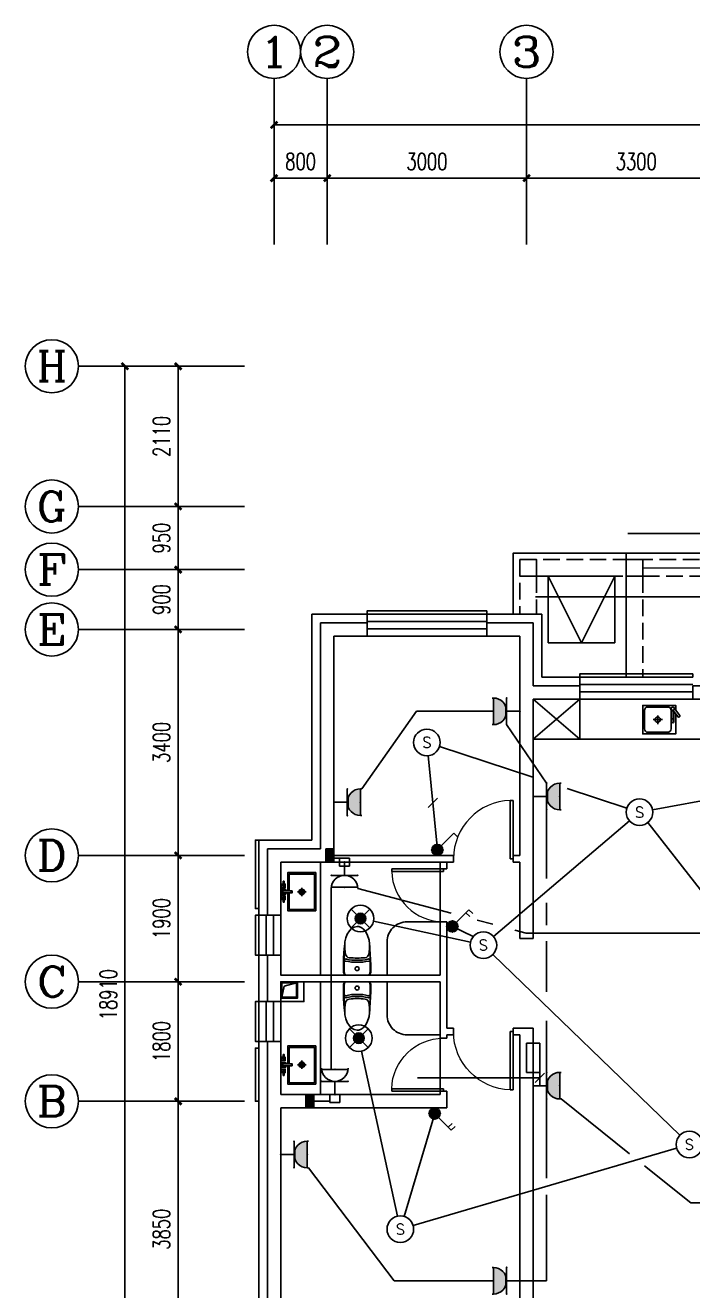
# Model space of a CAD drawing. Extents: x 4483434 to 4539506, y -104156 to -74067.
# Drawn here: x 4483434 to 4493478, y -93108 to -74067 of the extents above; entities that cross this region are included whole.
import ezdxf
from ezdxf.enums import TextEntityAlignment as Align

# ---------------------------------------------------------------- set-up
doc = ezdxf.new("R2010")
doc.units = 0
doc.header["$LTSCALE"] = 1000
doc.header["$MEASUREMENT"] = 0
doc.linetypes.add('DASH', pattern=[0.35, 0.25, -0.1])
for name, color, linetype in [('EQUIP-动力', 3, 'Continuous'), ('EQUIP-照明', 3, 'Continuous'), ('LAYER1', 4, 'Continuous'), ('LAYER2', 7, 'Continuous'), ('LVTRY', 7, 'Continuous'), ('SURFACE', 6, 'Continuous'), ('TEL_TEXT', 7, 'Continuous'), ('图层1', 7, 'Continuous'), ('图层7', 7, 'Continuous'), ('平面线脚剖', 31, 'Continuous'), ('看线', 140, 'Continuous')]:
    doc.layers.add(name, color=color, linetype=linetype)
doc.styles.add('_TCH_AXIS', font='COMPLEX', dxfattribs={"bigfont": 'GBCBIG'})
doc.styles.add('_TCH_DIM_T3', font='SIMPLEX', dxfattribs={"width": 0.705882, "bigfont": 'GBCBIG'})
doc.styles.add('_TEL_ATTDEF', font='simplex.shx', dxfattribs={"width": 0.8, "height": 3, "bigfont": 'hztxt.shx'})
doc.styles.add('_TEL_DIM', font='SIMPLEX', dxfattribs={"width": 0.8, "height": 3.5, "bigfont": 'HZTXT'})
doc.styles.get("Standard").update_dxf_attribs({"font": 'gbenor.shx', "bigfont": 'gbcbig.shx'})

# ---------------------------------------------------------------- blocks, each defined once
blk = doc.blocks.new('$equip$00001238')
for p, q in [((0.5, 0.5), (-0.5, 0.5)), ((0.497, 0.95), (-0.497, 0.95)), ((0, 0.5), (0, 0))]:
    blk.add_line(p, q)
blk.add_arc((0, 1), 0.5, 180, 0)
for p in [(-0.5, 0.5), (0, 0.95), (0.5, 0.5), (0, 0)]:
    blk.add_point(p)
at = {"flags": 9}
blk.add_attdef('A', (0, 0), '', height=0.00002, dxfattribs=at)
blk = doc.blocks.new('M')
at = {"layer": 'LAYER2', "color": 3}
for p, q in [((768307, 402424), (768307, 402544)), ((768307, 402544), (768457, 402544)), ((768457, 402544), (768457, 402424)), ((768457, 402424), (768307, 402424))]:
    blk.add_line(p, q, dxfattribs=at)
blk = doc.blocks.new('$equip$00001838')
blk.add_circle((0, 0), 0.5)
at = {"color": 7, "style": '_TEL_DIM'}
blk.add_attdef('$TEXT$', text='', height=0.4, dxfattribs=at).set_placement((0, 0), align=Align.MIDDLE_CENTER)
at = {"color": 7, "style": '_TEL_DIM', "flags": 1}
blk.add_attdef('A', text='', height=0.00002, dxfattribs=at).set_placement((0, 0), align=Align.MIDDLE_CENTER)
blk = doc.blocks.new('$equip$00001149')
for p, q in [((-0.354, 0.354), (0.354, -0.354)), ((0.354, 0.354), (-0.354, -0.354))]:
    blk.add_line(p, q)
for radius in [0.5, 0.2]:
    blk.add_circle((0, 0), radius)
for points in [[(-0.173, 0.1), (0.173, 0.1), (-0.2, 0), (0.2, 0)], [(-0.173, -0.1), (0.173, -0.1), (-0.2, 0), (0.2, 0)], [(-0.1, 0.173), (0.1, 0.173), (-0.173, 0.1), (0.173, 0.1)], [(0, 0.2), (0, 0.2), (-0.1, 0.173), (0.1, 0.173)], [(-0.1, -0.173), (0.1, -0.173), (-0.173, -0.1), (0.173, -0.1)], [(0, -0.2), (0, -0.2), (-0.1, -0.173), (0.1, -0.173)]]:
    blk.add_solid(points)
at = {"flags": 9}
blk.add_attdef('A', (0, 0), '', height=0.00002, dxfattribs=at)
blk = doc.blocks.new('$equip$00001962')
for p, q in [((0.147, 0.356), (0.625, 0.833)), ((0.625, 0.833), (0.766, 0.692))]:
    blk.add_line(p, q)
blk.add_circle((0, 0.208), 0.208)
for p in [(-0.208, 0.208), (0, 0.417), (0, 0), (0.208, 0.208)]:
    blk.add_point(p)
for points in [[(-0.18, 0.313), (0.18, 0.313), (-0.208, 0.208), (0.208, 0.208)], [(-0.18, 0.104), (0.18, 0.104), (-0.208, 0.208), (0.208, 0.208)], [(-0.104, 0.389), (0.104, 0.389), (-0.18, 0.313), (0.18, 0.313)], [(-0.104, 0.028), (0.104, 0.028), (-0.18, 0.104), (0.18, 0.104)], [(0, 0.417), (0, 0.417), (-0.104, 0.389), (0.104, 0.389)], [(0, 0), (0, 0), (-0.104, 0.028), (0.104, 0.028)]]:
    blk.add_solid(points)
at = {"layer": 'TEL_TEXT', "style": '_TEL_DIM', "flags": 1}
blk.add_attdef('A', text='', height=0.00002, dxfattribs=at).set_placement((0, 0), align=Align.MIDDLE_CENTER)
blk = doc.blocks.new('$equip$00001963')
for p, q in [((0.147, 0.356), (0.625, 0.833)), ((0.512, 0.72), (0.653, 0.579)), ((0.625, 0.833), (0.766, 0.692))]:
    blk.add_line(p, q)
blk.add_circle((0, 0.208), 0.208)
for p in [(-0.208, 0.208), (0, 0.417), (0, 0), (0.208, 0.208)]:
    blk.add_point(p)
for points in [[(-0.18, 0.313), (0.18, 0.313), (-0.208, 0.208), (0.208, 0.208)], [(-0.18, 0.104), (0.18, 0.104), (-0.208, 0.208), (0.208, 0.208)], [(-0.104, 0.389), (0.104, 0.389), (-0.18, 0.313), (0.18, 0.313)], [(-0.104, 0.028), (0.104, 0.028), (-0.18, 0.104), (0.18, 0.104)], [(0, 0.417), (0, 0.417), (-0.104, 0.389), (0.104, 0.389)], [(0, 0), (0, 0), (-0.104, 0.028), (0.104, 0.028)]]:
    blk.add_solid(points)
at = {"layer": 'TEL_TEXT', "style": '_TEL_DIM', "flags": 1}
blk.add_attdef('A', text='', height=0.00002, dxfattribs=at).set_placement((0, 0), align=Align.MIDDLE_CENTER)
blk = doc.blocks.new('$equip$00001237')
for p, q in [((-0.5, 1.05), (-0.5, 1)), ((-0.5, 1), (0.5, 1)), ((0.5, 1.05), (0.5, 1)), ((0.5, 0.5), (-0.5, 0.5)), ((0, 0.5), (0, 0))]:
    blk.add_line(p, q)
blk.add_arc((0, 1), 0.5, 180, 0)
for p in [(0, 1), (-0.5, 0.5), (0.5, 0.5), (0, 0)]:
    blk.add_point(p)
for points in [[(0.433, 0.75), (-0.433, 0.75), (0.5, 1), (-0.5, 1)], [(0.25, 0.567), (-0.25, 0.567), (0.433, 0.75), (-0.433, 0.75)], [(0, 0.5), (0, 0.5), (0.25, 0.567), (-0.25, 0.567)]]:
    blk.add_solid(points)
at = {"flags": 9}
blk.add_attdef('A', (0, 0), '', height=0.00002, dxfattribs=at)
blk = doc.blocks.new('jhgfjhj')
at = {"layer": '平面线脚剖'}
for points in [[(50, 8460), (0, 8460), (0, 7430), (50, 7430)], [(50, 5330), (0, 5330), (0, 4530), (50, 4530)]]:
    blk.add_lwpolyline(points, dxfattribs=at)
at = {"layer": '看线', "color": 11}
for points in [[(3480, 11860), (3480, 11910), (1680, 11910), (1680, 11860)], [(4880, 10910), (4880, 10960), (6580, 10960), (6580, 10910)], [(50, 7330), (0, 7330), (0, 6730), (50, 6730)], [(50, 6030), (0, 6030), (0, 5430), (50, 5430)]]:
    blk.add_lwpolyline(points, dxfattribs=at)
blk = doc.blocks.new('20190804-秦皇岛紫金湾$0$紫金湾户型平面08.02$0$厨房龙头')
for p, q in [((0, 25), (102, 106)), ((25, 0), (119, 75)), ((44, 15), (196, 15)), ((154, -15), (154, 15)), ((20, -15), (196, -15))]:
    blk.add_line(p, q)
blk.add_circle((0, 0), 25)
for centre, radius, start, end in [((110, 90), 17.8, 298.592, 118.592), ((196, 0), 15, 270, 90)]:
    blk.add_arc(centre, radius, start, end)
blk = doc.blocks.new('A$C743B0476')
for p, q in [((154, 215), (296, 215)), ((225, 149), (225, 275))]:
    blk.add_line(p, q)
blk.add_lwpolyline([(497, 353), (497, 430), (0, 430), (0, 0), (497, 0), (497, 296)])
blk.add_lwpolyline([(25, 355), (25, 75, 0.414214), (75, 25), (375, 25, 0.414214), (425, 75), (425, 355, 0.414214), (375, 405), (75, 405, 0.414214)], format="xyb", close=True)
blk.add_circle((225, 215), 40)
at = {"rotation": 270}
blk.add_blockref('20190804-秦皇岛紫金湾$0$紫金湾户型平面08.02$0$厨房龙头', (450, 380), dxfattribs=at)
blk = doc.blocks.new('20190804-秦皇岛紫金湾$0$紫金湾户型平面08.02$0$rhedjrjedj')
at = {"layer": 'LVTRY'}
for p, q in [((36817, 108684, 0), (36852, 108723, 0)), ((36852, 108723, 0), (36881, 108743, 0)), ((36881, 108743, 0), (36918, 108756, 0)), ((36918, 108756, 0), (36942, 108758, 0)), ((36942, 108758, 0), (36988, 108749, 0)), ((36988, 108749, 0), (37025, 108728, 0)), ((37025, 108728, 0), (37059, 108694, 0)), ((36755, 108497, 0), (36762, 108552, 0)), ((36762, 108552, 0), (36789, 108637, 0)), ((36789, 108637, 0), (36817, 108684, 0)), ((37059, 108694, 0), (37091, 108644, 0)), ((37091, 108644, 0), (37113, 108587, 0)), ((37113, 108587, 0), (37125, 108529, 0)), ((36736, 108183, 0), (36755, 108497, 0)), ((37125, 108529, 0), (37128, 108503, 0)), ((37128, 108503, 0), (37137, 108422, 0)), ((37137, 108422, 0), (37146, 108285, 0)), ((36738, 108066, 0), (36736, 108183, 0)), ((37148, 108175, 0), (37145, 108066, 0)), ((37146, 108285, 0), (37148, 108175, 0)), ((36751, 108039, 0), (36738, 108066, 0)), ((36778, 108028, 0), (36751, 108039, 0)), ((37105, 108028, 0), (36778, 108028, 0)), ((36778, 108028, 0), (36942, 108028, 0)), ((37105, 108028, 0), (36942, 108028, 0)), ((37133, 108039, 0), (37105, 108028, 0)), ((37145, 108066, 0), (37133, 108039, 0)), ((37145, 108066, 0), (37145, 108066, 0))]:
    blk.add_line(p, q, dxfattribs=at)
blk.add_circle((36942, 108124, 0), 29.6, dxfattribs=at)
for centre, radius, start, end in [((41058, 108225, 0), 4312, 176.3006, 182.4712), ((37855, 108497, 0), 1100, 179.6519, 188.297), ((36028, 108497, 0), 1100, 351.703, 0.3481), ((32825, 108225, 0), 4312, 357.5288, 3.6994), ((36763, 108221, 0), 18.2, 73.3813, 156.4724), ((36770, 108246, 0), 24.1, 62.2033, 161.9404), ((36826, 108349, 0), 60, 190.4701, 264.6079), ((36918, 108822, 0), 602, 255.6185, 272.2533), ((36918, 108802, 0), 552, 255.6185, 272.4575), ((36950, 109661, 0), 1378, 264.6079, 269.6591), ((36933, 109661, 0), 1378, 270.3409, 275.3921), ((36965, 108802, 0), 552, 267.5425, 284.3815), ((36965, 108822, 0), 602, 267.7467, 284.3815), ((37057, 108349, 0), 60, 275.3921, 349.5299), ((37114, 108246, 0), 24.1, 18.0596, 117.7967), ((37120, 108221, 0), 18.2, 23.5276, 106.6187)]:
    blk.add_arc(centre, radius, start, end, dxfattribs=at)
blk = doc.blocks.new('YQB08132737')
at = {"layer": 'LVTRY'}
for p, q in [((-67, 211), (59, 211)), ((-4, 147), (-4, 274))]:
    blk.add_line(p, q, dxfattribs=at)
for points in [[(13, 421), (288, 421), (288, 0), (-288, 0), (-288, 421), (-16, 421)], [(13, 400), (266, 400), (266, 21), (-266, 21), (-266, 400), (-16, 400)], [(13, 449), (31, 449), (31, 519), (-35, 519), (-35, 449), (-16, 449)], [(13, 454), (26, 454), (26, 513), (-30, 513), (-30, 454), (-16, 454)]]:
    blk.add_lwpolyline(points, dxfattribs=at)
for points in [[(-160, 490), (-87, 490), (-87, 477), (-160, 477)], [(-63, 510), (-63, 459), (-118, 459), (-118, 510)], [(13, 354), (13, 496), (-16, 496), (-16, 354)], [(60, 510), (60, 459), (114, 459), (114, 510)], [(156, 490), (84, 490), (84, 477), (156, 477)]]:
    blk.add_lwpolyline(points, close=True, dxfattribs=at)
for centre, radius in [((-94, 483, 0), 6.49), ((90, 483, 0), 6.49), ((-4, 211), 42.1), ((-4, 211), 23.7), ((-1, 367), 8.4)]:
    blk.add_circle(centre, radius, dxfattribs=at)
blk = doc.blocks.new('20190804-秦皇岛紫金湾$0$紫金湾户型平面08.02$0$A$C7AA55481')
for points in [[(0, 0), (0, 350), (300, 350), (300, 0)], [(0, 0), (0, 250), (250, 250), (250, 0)], [(15, 15), (15, 235), (235, 235), (235, 15)]]:
    blk.add_lwpolyline(points, close=True)
blk.add_lwpolyline([(235, 15), (68, 54), (15, 235)])
blk = doc.blocks.new('_ArchTick')
at = {"color": 0, "linetype": 'ByBlock', "const_width": 0.4}
blk.add_lwpolyline([(-0.5, -0.5), (0.5, 0.5)], dxfattribs=at)
blk = doc.blocks.new('$TCHSYS$WIN2D')
for p, q in [((-0.5, 0.5), (0.5, 0.5)), ((0.5, 0.167), (-0.5, 0.167)), ((0.5, -0.167), (-0.5, -0.167)), ((-0.5, -0.5), (0.5, -0.5))]:
    blk.add_line(p, q)
blk = doc.blocks.new('$TCHSYS$DOOR2D')
for p, q in [((0.45, 0.975), (0.5, 0.975)), ((0.45, 0), (0.45, 0.975)), ((0.5, 0), (0.5, 0.975)), ((0.5, 0), (0.45, 0))]:
    blk.add_line(p, q)
at = {"lineweight": 13}
blk.add_arc((0.475, 0), 0.975, 91.4693, 180, dxfattribs=at)
blk = doc.blocks.new('20190804-秦皇岛紫金湾$0$紫金湾户型平面08.02$0$$WINLIB2D$00000001')
at = {"color": 0}
for points in [[(-0.5, 0.5), (-0.5, -0.5)], [(-0.5, 0.5), (0.5, 0.5)], [(0.5, -0.5), (0.5, 0.5)], [(0.5, 0.167), (-0.5, 0.167)], [(0.5, -0.167), (-0.5, -0.167)], [(-0.5, -0.5), (0.5, -0.5)]]:
    blk.add_lwpolyline(points, dxfattribs=at)

msp = doc.modelspace()

# ---------------------------------------------------------------- hatches: boundary and pattern name
at = {"layer": '图层1'}
for points in [[(4488078, -86658), (4487958, -86658), (4487958, -86458), (4488078, -86458)], [(4487778, -90358), (4487658, -90358), (4487658, -90158), (4487778, -90158)]]:
    msp.add_hatch(color=7, dxfattribs=at).paths.add_polyline_path(points)

# ---------------------------------------------------------------- linework, layer by layer
at = {"color": 7}
for p, q in [((4487178, -77367), (4487178, -74867)), ((4487978, -77367), (4487978, -74867)), ((4490978, -77367), (4490978, -74867)), ((4487178, -77367), (4487178, -75317)), ((4487178, -75567), (4534378, -75567)), ((4487178, -77367), (4487178, -76117)), ((4487978, -77367), (4487978, -76117)), ((4487978, -77367), (4487978, -76117)), ((4490978, -77367), (4490978, -76117)), ((4490978, -77367), (4490978, -76117)), ((4487178, -76367), (4487978, -76367)), ((4487978, -76367), (4490978, -76367)), ((4490978, -76367), (4494278, -76367)), ((4486734, -79198), (4484234, -79198)), ((4486734, -79198), (4484684, -79198)), ((4484934, -98108), (4484934, -79198)), ((4486734, -79198), (4485484, -79198)), ((4485734, -81308), (4485734, -79198)), ((4486734, -81308), (4484234, -81308)), ((4486734, -81308), (4485484, -81308)), ((4486734, -81308), (4485484, -81308)), ((4485734, -82258), (4485734, -81308)), ((4492478, -83878), (4492478, -82008)), ((4486734, -82258), (4484234, -82258)), ((4486734, -82258), (4485484, -82258)), ((4486734, -82258), (4485484, -82258)), ((4485734, -83158), (4485734, -82258)), ((4486734, -83158), (4484234, -83158)), ((4486734, -83158), (4485484, -83158)), ((4486734, -83158), (4485484, -83158)), ((4485734, -86558), (4485734, -83158)), ((4488578, -83058), (4487878, -83058)), ((4487878, -83058), (4487878, -86458)), ((4488578, -83258), (4488578, -83058)), ((4491078, -83058), (4490378, -83058)), ((4490378, -83058), (4490378, -83258)), ((4491078, -83058), (4491078, -84008)), ((4488078, -83258), (4488578, -83258)), ((4488078, -83258), (4488078, -86558)), ((4490378, -83258), (4490878, -83258)), ((4490878, -83258), (4490878, -84108)), ((4490878, -84108), (4490878, -86558)), ((4491778, -84008), (4491078, -84008)), ((4491778, -84208), (4491778, -84008)), ((4494178, -84008), (4493478, -84008)), ((4493478, -84008), (4493478, -84208)), ((4491778, -84808), (4491078, -84208)), ((4491778, -84208), (4491078, -84808)), ((4491078, -84208), (4491078, -86558)), ((4491078, -84208), (4491778, -84208)), ((4491778, -84208), (4491778, -84808)), ((4493478, -84208), (4494278, -84208)), ((4486734, -86558), (4484234, -86558)), ((4486734, -86558), (4485484, -86558)), ((4486734, -86558), (4485484, -86558)), ((4485734, -88458), (4485734, -86558)), ((4487078, -86458), (4487878, -86458)), ((4487078, -86458), (4487078, -87458)), ((4489878, -86558), (4488078, -86558)), ((4489878, -86658), (4489878, -86558)), ((4490878, -86558), (4490778, -86558)), ((4490778, -86558), (4490778, -86658)), ((4491078, -86558), (4491078, -87808)), ((4487278, -86658), (4487978, -86658)), ((4487278, -87458), (4487278, -86658)), ((4487978, -86658), (4489878, -86658)), ((4489678, -86658), (4489678, -86758)), ((4489778, -86658), (4489678, -86658)), ((4489678, -86758), (4489678, -87558)), ((4489678, -86758), (4489778, -86758)), ((4489778, -86758), (4489778, -86658)), ((4490778, -86658), (4490878, -86658)), ((4490878, -86658), (4490878, -87808)), ((4487078, -87458), (4487278, -87458)), ((4489778, -87558), (4489678, -87558)), ((4489678, -87558), (4489678, -88358)), ((4489778, -88458), (4489778, -87558)), ((4491078, -87808), (4490878, -87808)), ((4487278, -88058), (4487078, -88058)), ((4487078, -88058), (4487078, -88458)), ((4487278, -88358), (4487278, -88058)), ((4486734, -88458), (4484234, -88458)), ((4486734, -88458), (4485484, -88458)), ((4486734, -88458), (4485484, -88458)), ((4485734, -90258), (4485734, -88458)), ((4487078, -88458), (4487078, -88758)), ((4487278, -88358), (4489678, -88358)), ((4487278, -88458), (4489678, -88458)), ((4487278, -88758), (4487278, -88458)), ((4489678, -88458), (4489678, -89258)), ((4489778, -88458), (4489778, -89158)), ((4487078, -88758), (4487278, -88758)), ((4489678, -89258), (4489678, -89308)), ((4489878, -89158), (4489778, -89158)), ((4489778, -89258), (4489878, -89258)), ((4489778, -89308), (4489778, -89258)), ((4489878, -89258), (4489878, -89158)), ((4491078, -89158), (4490778, -89158)), ((4490778, -89158), (4490778, -89258)), ((4490778, -89258), (4490878, -89258)), ((4490878, -89258), (4490878, -94008)), ((4491078, -89158), (4491078, -94008)), ((4487278, -89358), (4487078, -89358)), ((4487078, -89358), (4487078, -90258)), ((4487278, -90158), (4487278, -89358)), ((4489678, -89308), (4489678, -90108)), ((4489678, -89308), (4489778, -89308)), ((4487278, -90158), (4489678, -90158)), ((4489778, -90108), (4489678, -90108)), ((4489678, -90108), (4489678, -90158)), ((4489778, -90358), (4489778, -90108)), ((4486734, -90258), (4484234, -90258)), ((4486734, -90258), (4485484, -90258)), ((4486734, -90258), (4485484, -90258)), ((4485734, -94108), (4485734, -90258)), ((4487078, -90258), (4487078, -94608)), ((4487278, -90358), (4489778, -90358)), ((4487278, -90358), (4487278, -94408))]:
    msp.add_line(p, q, dxfattribs=at)
at = {"color": 7, "linetype": 'DASH'}
for p, q in [((4490878, -82108), (4490878, -82928)), ((4490878, -82108), (4492628, -82108)), ((4492628, -82108), (4496148, -82108)), ((4491128, -82358), (4491128, -82928)), ((4491128, -82358), (4492478, -82358)), ((4492478, -82358), (4492478, -83878)), ((4492728, -82358), (4492728, -83878)), ((4492728, -82358), (4496148, -82358)), ((4491128, -82928), (4490878, -82928)), ((4492728, -83878), (4492478, -83878))]:
    msp.add_line(p, q, dxfattribs=at)
at = {"color": 7}
for points in [[(4490778, -82928), (4490778, -82008), (4492478, -82008)], [(4492478, -82008), (4496148, -82008)], [(4491305, -82358), (4491805, -83358), (4492305, -82358)]]:
    msp.add_lwpolyline(points, dxfattribs=at)
for points in [[(4491128, -82358), (4490878, -82358), (4490878, -82108), (4491128, -82108)], [(4492728, -82358), (4492478, -82358), (4492478, -82108), (4492728, -82108)], [(4491305, -83358), (4492305, -83358), (4492305, -82358), (4491305, -82358)], [(4491078, -84208), (4491078, -84808), (4494278, -84808), (4494278, -84208)], [(4487278, -86658), (4487878, -86658), (4487878, -88358), (4487278, -88358)], [(4487278, -90158), (4487878, -90158), (4487878, -88458), (4487278, -88458)]]:
    msp.add_lwpolyline(points, close=True, dxfattribs=at)
at = {"color": 7, "const_width": 20}
msp.add_lwpolyline([(4492728, -82233), (4496148, -82233)], dxfattribs=at)
at = {"color": 7}
for points in [[(4489678, -88358), (4488878, -88358), (4488878, -87858, -0.414214), (4489178, -87558), (4489678, -87558), (4489678, -88358)], [(4489678, -88458), (4488878, -88458), (4488878, -88958, 0.414214), (4489178, -89258), (4489678, -89258), (4489678, -88458)]]:
    msp.add_lwpolyline(points, format="xyb", dxfattribs=at)
for centre in [(4487178, -74467), (4487978, -74467), (4490978, -74467), (4483834, -79198), (4483834, -81308), (4483834, -82258), (4483834, -83158), (4483834, -86558), (4483834, -88458), (4483834, -90258)]:
    msp.add_circle(centre, 400, dxfattribs=at)
at = {"layer": 'LAYER1', "color": 7}
msp.add_line((4495803, -81715), (4492503, -81715), dxfattribs=at)
at = {"layer": 'SURFACE'}
for p, q in [((4488578, -82928), (4487748, -82928)), ((4487748, -82928), (4487748, -86328)), ((4488578, -82928), (4488578, -83058)), ((4490378, -82928), (4490378, -83058)), ((4491208, -82928), (4490378, -82928)), ((4491208, -82928), (4491208, -83878)), ((4491778, -83878), (4491208, -83878)), ((4491778, -83878), (4491778, -84008)), ((4486948, -86328), (4487748, -86328)), ((4486948, -86328), (4486948, -87458)), ((4486948, -87458), (4487078, -87458)), ((4486948, -88058), (4487078, -88058)), ((4486948, -88058), (4486948, -88458)), ((4486948, -88458), (4486948, -88758)), ((4486948, -88758), (4487078, -88758)), ((4486948, -89358), (4487078, -89358)), ((4486948, -89358), (4486948, -90258)), ((4486948, -90258), (4486948, -94738))]:
    msp.add_line(p, q, dxfattribs=at)
at = {"layer": 'TEL_TEXT', "color": 0}
for p, q in [((4491114, -82669), (4495253, -82669)), ((4489637, -85695), (4489495, -85836)), ((4491249, -89835), (4491107, -89977)), ((4491178, -89906), (4489334, -89906))]:
    msp.add_line(p, q, dxfattribs=at)
at = {"layer": '图层1', "color": 4}
for p, q in [((4489323, -84390), (4488498, -85558)), ((4490478, -84390), (4489323, -84390)), ((4491278, -85471), (4490678, -84590)), ((4489635, -86474), (4489497, -85057)), ((4489668, -84920), (4491071, -85380)), ((4492875, -85871), (4495056, -85469)), ((4491588, -85550), (4492488, -85845)), ((4491278, -86906), (4491278, -85871)), ((4490480, -87778), (4492526, -86037)), ((4493811, -87350), (4492802, -86065)), ((4488163, -86598), (4488078, -86598)), ((4488038, -87058), (4488038, -89778)), ((4489843, -87429), (4488438, -87058)), ((4491278, -87608), (4491278, -87273)), ((4490133, -87866), (4488673, -87550)), ((4490470, -87595), (4490235, -87533)), ((4489861, -87627), (4490176, -87778)), ((4490971, -87728), (4490803, -87683)), ((4494678, -87728), (4490971, -87728)), ((4491278, -88612), (4491278, -87848)), ((4493284, -90769), (4490472, -88047)), ((4491278, -89823), (4491278, -89049)), ((4489036, -91987), (4488495, -89503)), ((4491178, -89825), (4491178, -90023)), ((4491278, -90223), (4491278, -91413)), ((4492526, -91047), (4491498, -90223)), ((4487778, -90258), (4488016, -90258)), ((4489595, -90441), (4489135, -91991)), ((4493236, -90964), (4489270, -92127)), ((4488984, -92958), (4487698, -91258)), ((4493451, -91788), (4492755, -91230)), ((4491278, -91663), (4491278, -92958)), ((4495378, -91788), (4493451, -91788)), ((4490478, -92958), (4488984, -92958)), ((4490878, -92958), (4491278, -92958))]:
    msp.add_line(p, q, dxfattribs=at)
at = {"layer": '图层1', "color": 7}
for p, q in [((4487958, -86658), (4487958, -86458)), ((4488078, -86458), (4487958, -86458)), ((4487958, -86458), (4487958, -86658)), ((4488078, -86458), (4487958, -86458)), ((4488078, -86458), (4488078, -86658)), ((4488078, -86658), (4487958, -86658)), ((4488078, -86658), (4487958, -86658)), ((4487658, -90358), (4487658, -90158)), ((4487778, -90158), (4487658, -90158)), ((4487658, -90158), (4487658, -90358)), ((4487778, -90158), (4487658, -90158)), ((4487778, -90158), (4487778, -90358)), ((4487778, -90358), (4487658, -90358)), ((4487778, -90358), (4487658, -90358))]:
    msp.add_line(p, q, dxfattribs=at)
at = {"layer": '图层7', "color": 3}
for p, q in [((4491178, -89385), (4490978, -89385)), ((4490978, -89385), (4490978, -89825)), ((4491178, -89825), (4491178, -89385)), ((4490978, -89825), (4491178, -89825))]:
    msp.add_line(p, q, dxfattribs=at)

# ---------------------------------------------------------------- block references
at = {"color": 7}
for name, p, xscale, yscale, zscale, rotation in [('_ArchTick', (4487178, -75567), 100, 100, 100, 180), ('_ArchTick', (4487178, -76367), 100, 100, 100, 180), ('_ArchTick', (4487978, -76367), 100, 100, 100, 180), ('_ArchTick', (4490978, -76367), 100, 100, 100, 180), ('_ArchTick', (4484934, -79198), 100, 100, 100, 90), ('_ArchTick', (4485734, -79198), 100, 100, 100, 90), ('_ArchTick', (4485734, -81308), 100, 100, 100, 90), ('_ArchTick', (4485734, -81308), 100, 100, 100, 270), ('_ArchTick', (4485734, -82258), 100, 100, 100, 90), ('_ArchTick', (4485734, -82258), 100, 100, 100, 270), ('$TCHSYS$WIN2D', (4489478, -83093), 1800, 330, 330, 180.0000000000022), ('_ArchTick', (4485734, -83158), 100, 100, 100, 90), ('_ArchTick', (4485734, -83158), 100, 100, 100, 270), ('$TCHSYS$WIN2D', (4492628, -84043), 1700, 330, 330, 180), ('$TCHSYS$DOOR2D', (4490328, -86608), 900, 900, 100, 359.9999999998355), ('_ArchTick', (4485734, -86558), 100, 100, 100, 90), ('_ArchTick', (4485734, -86558), 100, 100, 100, 270), ('$TCHSYS$DOOR2D', (4489728, -87158), -800, -800, 100, 269.9999999995257), ('20190804-秦皇岛紫金湾$0$紫金湾户型平面08.02$0$$WINLIB2D$00000001', (4487113, -87758), -600, 330, 330, 270), ('_ArchTick', (4485734, -88458), 100, 100, 100, 90), ('_ArchTick', (4485734, -88458), 100, 100, 100, 270), ('20190804-秦皇岛紫金湾$0$紫金湾户型平面08.02$0$$WINLIB2D$00000001', (4487113, -89058), 600, 330, 330, 269.9999999999704), ('$TCHSYS$DOOR2D', (4489728, -89708), 800, -800, 100, 269.9999999988794), ('_ArchTick', (4485734, -90258), 100, 100, 100, 90), ('_ArchTick', (4485734, -90258), 100, 100, 100, 270)]:
    msp.add_blockref(name, p, dxfattribs=dict(at, xscale=xscale, yscale=yscale, zscale=zscale, rotation=rotation))
at = {"color": 7, "zscale": 100}
for name, p, xscale, yscale in [('_ArchTick', (4487978, -76367), 100, 100), ('_ArchTick', (4490978, -76367), 100, 100), ('$TCHSYS$DOOR2D', (4490328, -89208), 900, -900)]:
    msp.add_blockref(name, p, dxfattribs=dict(at, xscale=xscale, yscale=yscale))
at = {"color": 7}
for name, p in [('jhgfjhj', (4486898, -94788)), ('A$C743B0476', (4492727, -84730))]:
    msp.add_blockref(name, p, dxfattribs=at)
for name, p, rotation in [('YQB08132737', (4487806, -87104), 90), ('20190804-秦皇岛紫金湾$0$紫金湾户型平面08.02$0$rhedjrjedj', (4525370, 19570, 0), 180)]:
    msp.add_blockref(name, p, dxfattribs=dict(at, rotation=rotation))
at = {"color": 7, "xscale": -1}
msp.add_blockref('20190804-秦皇岛紫金湾$0$紫金湾户型平面08.02$0$rhedjrjedj', (4525370, -196386, 0), dxfattribs=at)
at = {"color": 7, "extrusion": (0, 0, -1), "xscale": -1, "zscale": -1, "rotation": 90}
msp.add_blockref('20190804-秦皇岛紫金湾$0$紫金湾户型平面08.02$0$A$C7AA55481', (-4487278, -88458), dxfattribs=at)
at = {"color": 7, "xscale": -1, "rotation": 90}
msp.add_blockref('YQB08132737', (4487806, -89712), dxfattribs=at)
at = {"layer": 'EQUIP-动力', "color": 4, "yscale": 400, "zscale": 400}
for name, p, xscale, rotation in [('$equip$00001237', (4490878, -84390), -400, 90), ('$equip$00001237', (4491078, -85671), 400, 270), ('$equip$00001237', (4488078, -85758), 400, 270), ('$equip$00001238', (4488238, -86658), 400, 180), ('$equip$00001237', (4491078, -90023), 400, 270), ('$equip$00001237', (4487278, -91058), 400, 270), ('$equip$00001237', (4490878, -92958), -400, 90)]:
    msp.add_blockref(name, p, dxfattribs=dict(at, xscale=xscale, rotation=rotation))
at = {"layer": 'EQUIP-动力', "color": 4, "xscale": -400, "yscale": 400, "zscale": 400}
msp.add_blockref('$equip$00001238', (4488093, -90158), dxfattribs=at)
at = {"layer": 'EQUIP-照明', "color": 4}
ref = msp.add_blockref('$equip$00001838', (4489478, -84858), dxfattribs=dict(at, xscale=400, yscale=400, zscale=400))
ref.add_attrib('$TEXT$', 'S', dxfattribs={"layer": '0', "color": 7, "height": 160, "style": '_TEL_ATTDEF'}).set_placement((4489478, -84858), align=Align.MIDDLE_CENTER)
ref = msp.add_blockref('$equip$00001838', (4492678, -85908), dxfattribs=dict(at, xscale=400, yscale=400, zscale=400))
ref.add_attrib('$TEXT$', 'S', dxfattribs={"layer": '0', "color": 7, "height": 160, "style": '_TEL_ATTDEF'}).set_placement((4492678, -85908), align=Align.MIDDLE_CENTER)
at = {"layer": 'EQUIP-照明', "color": 4, "xscale": 400, "yscale": 400, "zscale": 400}
for name, p in [('$equip$00001962', (4489635, -86558)), ('$equip$00001149', (4488478, -87508)), ('$equip$00001963', (4489861, -87710)), ('$equip$00001149', (4488453, -89308))]:
    msp.add_blockref(name, p, dxfattribs=at)
at = {"layer": 'EQUIP-照明', "color": 4}
ref = msp.add_blockref('$equip$00001838', (4490328, -87908), dxfattribs=dict(at, xscale=400, yscale=400, zscale=400))
ref.add_attrib('$TEXT$', 'S', dxfattribs={"layer": '0', "color": 7, "height": 160, "style": '_TEL_ATTDEF'}).set_placement((4490328, -87908), align=Align.MIDDLE_CENTER)
at = {"layer": 'EQUIP-照明', "color": 4, "xscale": -400, "yscale": 400, "zscale": 400, "rotation": 180}
msp.add_blockref('$equip$00001963', (4489595, -90358), dxfattribs=at)
at = {"layer": 'EQUIP-照明', "color": 4}
ref = msp.add_blockref('$equip$00001838', (4493428, -90908), dxfattribs=dict(at, xscale=400, yscale=400, zscale=400))
ref.add_attrib('$TEXT$', 'S', dxfattribs={"layer": '0', "color": 7, "height": 160, "style": '_TEL_ATTDEF'}).set_placement((4493428, -90908), align=Align.MIDDLE_CENTER)
ref = msp.add_blockref('$equip$00001838', (4489078, -92183), dxfattribs=dict(at, xscale=400, yscale=400, zscale=400))
ref.add_attrib('$TEXT$', 'S', dxfattribs={"layer": '0', "color": 7, "height": 160, "style": '_TEL_ATTDEF'}).set_placement((4489078, -92183), align=Align.MIDDLE_CENTER)
at = {"layer": 'LAYER1', "color": 0, "xscale": -1, "rotation": 180}
for p in [(3719856, 315826), (3719709, 312266)]:
    msp.add_blockref('M', p, dxfattribs=at)

# ---------------------------------------------------------------- texts
at = {"color": 7, "style": '_TCH_AXIS'}
for s, width, p, p2 in [('1', 2.333333, (4486952, -74694), (4487404, -74694)), ('2', 1.5, (4487752, -74694), (4488204, -74694)), ('3', 1.5, (4490752, -74694), (4491204, -74694)), ('H', 1.05, (4483608, -79424), (4484060, -79424)), ('G', 1.166667, (4483608, -81534), (4484060, -81534)), ('F', 1.3125, (4483608, -82484), (4484060, -82484)), ('E', 1.3125, (4483608, -83384), (4484060, -83384)), ('D', 1.235294, (4483608, -86784), (4484060, -86784)), ('C', 1.4, (4483608, -88684), (4484060, -88684)), ('B', 1.235294, (4483608, -90484), (4484060, -90484))]:
    msp.add_text(s, height=453, dxfattribs=dict(at, width=width)).set_placement(p, p2, align=Align.FIT)
at = {"color": 7, "char_height": 255, "attachment_point": 5, "style": '_TCH_DIM_T3'}
for s, insert in [('\\A1;800', (4487578, -76117)), ('\\A1;3000', (4489478, -76117)), ('\\A1;3300', (4492628, -76117))]:
    msp.add_mtext(s, dxfattribs=dict(at, insert=insert))
at = {"color": 7, "char_height": 255, "attachment_point": 5, "rotation": 90, "style": '_TCH_DIM_T3'}
for s, insert in [('\\A1;2110', (4485484, -80253)), ('\\A1;950', (4485484, -81783)), ('\\A1;900', (4485484, -82708)), ('\\A1;3400', (4485484, -84858)), ('\\A1;1900', (4485484, -87508)), ('\\A1;18910', (4484684, -88653)), ('\\A1;1800', (4485484, -89358)), ('\\A1;3850', (4485484, -92183))]:
    msp.add_mtext(s, dxfattribs=dict(at, insert=insert))

doc.saveas('drawing.dxf')
